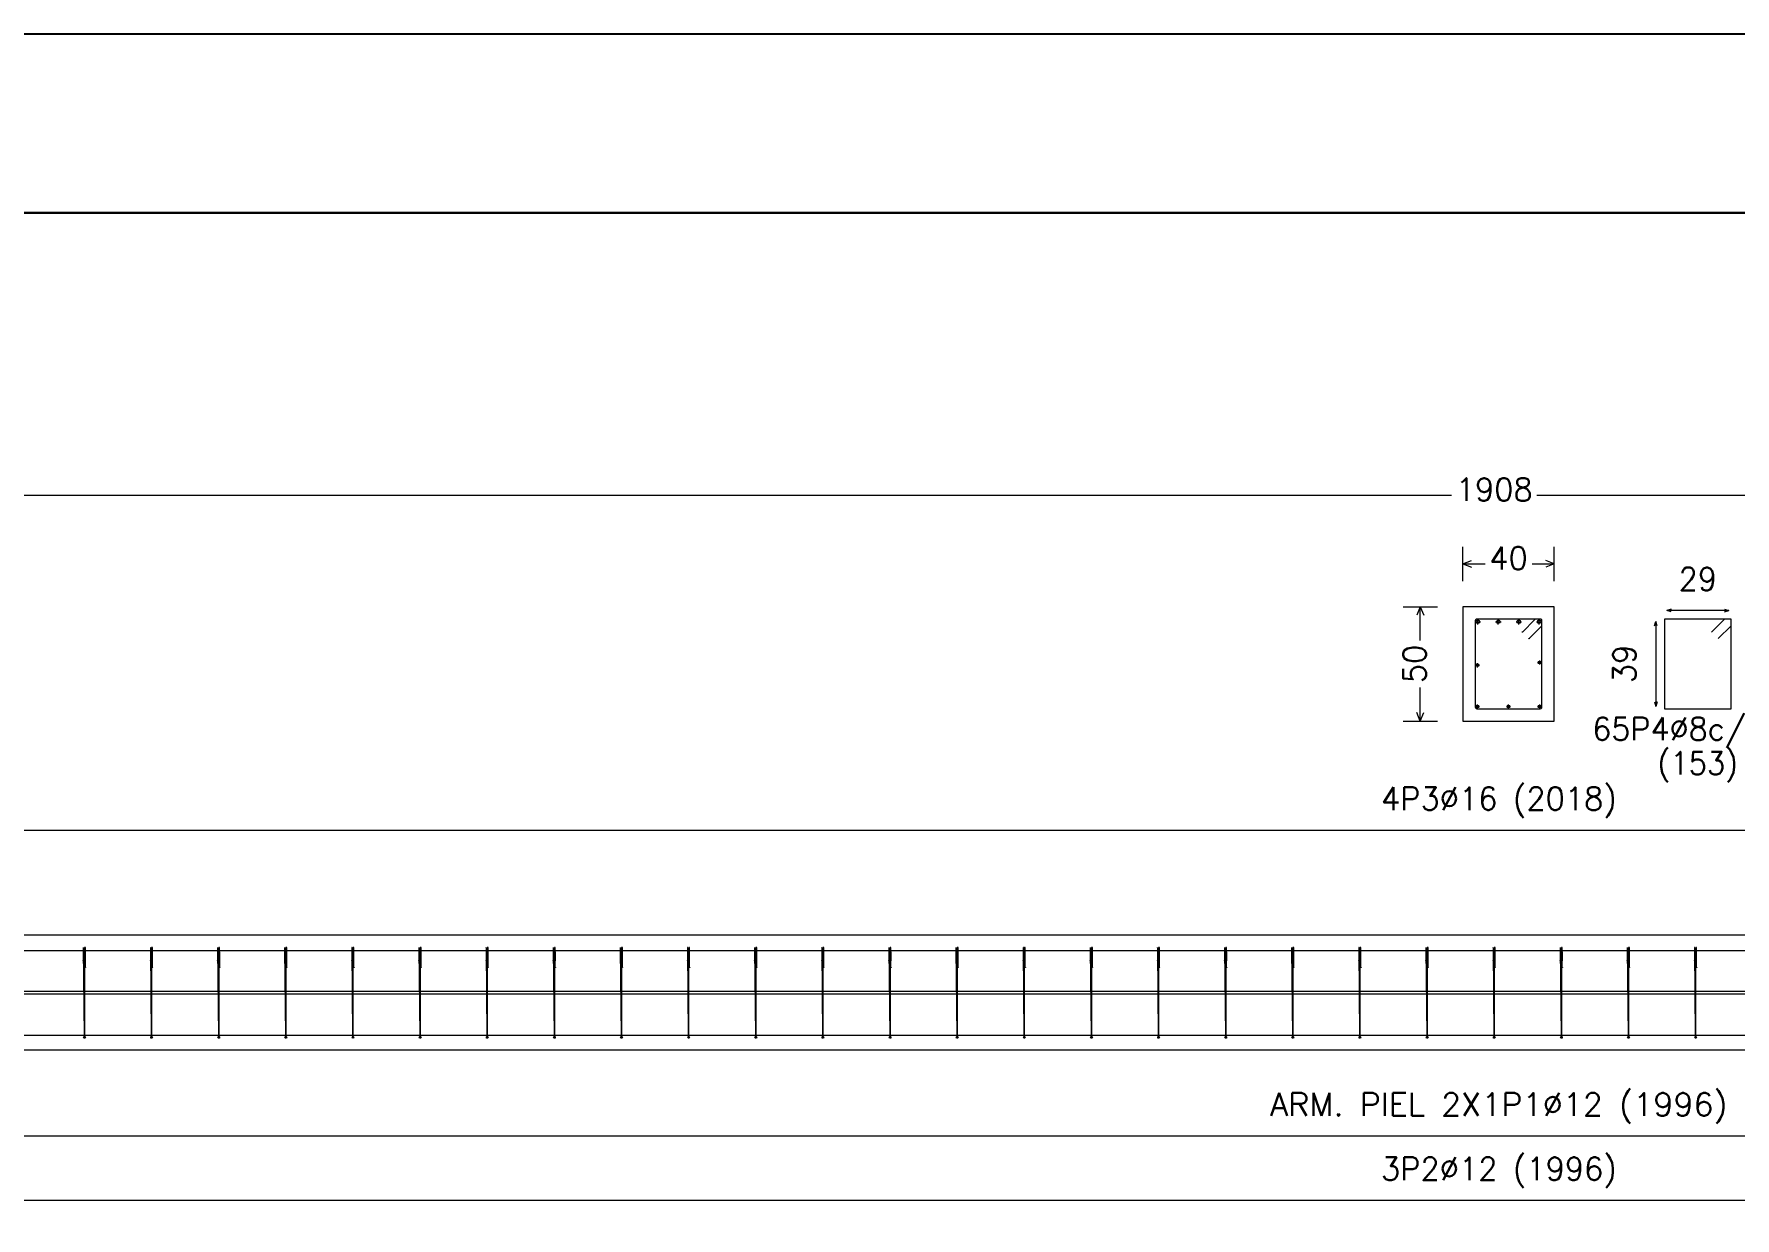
# Model space of a CAD drawing. Header units: inches. Extents: x 72863 to 72995, y 49095 to 49225.
# Drawn here: x 72915.75 to 72925.27, y 49150.97 to 49157.59 of the extents above; entities that cross this region are included whole.
import ezdxf
from ezdxf.enums import TextEntityAlignment as Align

# ---------------------------------------------------------------- set-up
doc = ezdxf.new("R2010")
doc.units = ezdxf.units.IN
doc.layers.get('0').update_dxf_attribs({"lineweight": 15})
for name, color, linetype, lineweight in [('CIM_COTAS', 2, 'Continuous', 9), ('CIM_DIB_ARMADOS', 4, 'Continuous', 9), ('CIM_GEOMETRIA', 2, 'Continuous', 9), ('CIM_TXT_ARMADOS', 3, 'Continuous', 9)]:
    doc.layers.add(name, color=color, linetype=linetype, lineweight=lineweight)
doc.layers.add('VG', color=7, linetype='Continuous')
doc.styles.add('CYPETXT', font='romans__.ttf', dxfattribs={"height": 0.2})

# ---------------------------------------------------------------- blocks, each defined once
blk = doc.blocks.new('PLANTILLA')
at = {"layer": 'VG'}
for p, q in [((72904.7103, 49224.7112), (72862.7103, 49224.7112)), ((72864.7103, 49223.7112), (72903.7103, 49223.7112))]:
    blk.add_line(p, q, dxfattribs=at)
blk.add_lwpolyline([(72903.7103, 49199.5612), (72903.7103, 49223.7112), (72864.7103, 49223.7112), (72864.7103, 49196.0112), (72885.7103, 49196.0112), (72885.7103, 49199.6112)], dxfattribs=at)

msp = doc.modelspace()

# ---------------------------------------------------------------- hatches: boundary and pattern name
at = {"layer": 'CIM_DIB_ARMADOS'}
h = msp.add_hatch(color=256, dxfattribs=at)
edge = h.paths.add_edge_path()
edge.add_arc((72924.0781, 49154.2492), 0.00102, 0, 360)
h = msp.add_hatch(color=256, dxfattribs=at)
edge = h.paths.add_edge_path()
edge.add_arc((72924.1152, 49154.2121), 0.00102, 0, 360)
h = msp.add_hatch(color=256, dxfattribs=at)
edge = h.paths.add_edge_path()
edge.add_arc((72916.0279, 49152.4117), 0.00102, 0, 360)
h = msp.add_hatch(color=256, dxfattribs=at)
edge = h.paths.add_edge_path()
edge.add_arc((72916.039, 49152.3746), 0.00102, 0, 360)
h = msp.add_hatch(color=256, dxfattribs=at)
edge = h.paths.add_edge_path()
edge.add_arc((72916.4035, 49152.4117), 0.00102, 0, 360)
h = msp.add_hatch(color=256, dxfattribs=at)
edge = h.paths.add_edge_path()
edge.add_arc((72916.4146, 49152.3746), 0.00102, 0, 360)
h = msp.add_hatch(color=256, dxfattribs=at)
edge = h.paths.add_edge_path()
edge.add_arc((72916.779, 49152.4117), 0.00102, 0, 360)
h = msp.add_hatch(color=256, dxfattribs=at)
edge = h.paths.add_edge_path()
edge.add_arc((72916.7902, 49152.3746), 0.00102, 0, 360)
h = msp.add_hatch(color=256, dxfattribs=at)
edge = h.paths.add_edge_path()
edge.add_arc((72917.1546, 49152.4117), 0.00102, 0, 360)
h = msp.add_hatch(color=256, dxfattribs=at)
edge = h.paths.add_edge_path()
edge.add_arc((72917.1657, 49152.3746), 0.00102, 0, 360)
h = msp.add_hatch(color=256, dxfattribs=at)
edge = h.paths.add_edge_path()
edge.add_arc((72917.5302, 49152.4117), 0.00102, 0, 360)
h = msp.add_hatch(color=256, dxfattribs=at)
edge = h.paths.add_edge_path()
edge.add_arc((72917.5413, 49152.3746), 0.00102, 0, 360)
h = msp.add_hatch(color=256, dxfattribs=at)
edge = h.paths.add_edge_path()
edge.add_arc((72917.9057, 49152.4117), 0.00102, 0, 360)
h = msp.add_hatch(color=256, dxfattribs=at)
edge = h.paths.add_edge_path()
edge.add_arc((72917.9169, 49152.3746), 0.00102, 0, 360)
h = msp.add_hatch(color=256, dxfattribs=at)
edge = h.paths.add_edge_path()
edge.add_arc((72918.2813, 49152.4117), 0.00102, 0, 360)
h = msp.add_hatch(color=256, dxfattribs=at)
edge = h.paths.add_edge_path()
edge.add_arc((72918.2924, 49152.3746), 0.00102, 0, 360)
h = msp.add_hatch(color=256, dxfattribs=at)
edge = h.paths.add_edge_path()
edge.add_arc((72918.6569, 49152.4117), 0.00102, 0, 360)
h = msp.add_hatch(color=256, dxfattribs=at)
edge = h.paths.add_edge_path()
edge.add_arc((72918.668, 49152.3746), 0.00102, 0, 360)
h = msp.add_hatch(color=256, dxfattribs=at)
edge = h.paths.add_edge_path()
edge.add_arc((72919.0325, 49152.4117), 0.00102, 0, 360)
h = msp.add_hatch(color=256, dxfattribs=at)
edge = h.paths.add_edge_path()
edge.add_arc((72919.0436, 49152.3746), 0.00102, 0, 360)
h = msp.add_hatch(color=256, dxfattribs=at)
edge = h.paths.add_edge_path()
edge.add_arc((72919.408, 49152.4117), 0.00102, 0, 360)
h = msp.add_hatch(color=256, dxfattribs=at)
edge = h.paths.add_edge_path()
edge.add_arc((72919.4192, 49152.3746), 0.00102, 0, 360)
h = msp.add_hatch(color=256, dxfattribs=at)
edge = h.paths.add_edge_path()
edge.add_arc((72919.7836, 49152.4117), 0.00102, 0, 360)
h = msp.add_hatch(color=256, dxfattribs=at)
edge = h.paths.add_edge_path()
edge.add_arc((72919.7947, 49152.3746), 0.00102, 0, 360)
h = msp.add_hatch(color=256, dxfattribs=at)
edge = h.paths.add_edge_path()
edge.add_arc((72920.1592, 49152.4117), 0.00102, 0, 360)
h = msp.add_hatch(color=256, dxfattribs=at)
edge = h.paths.add_edge_path()
edge.add_arc((72920.1703, 49152.3746), 0.00102, 0, 360)
h = msp.add_hatch(color=256, dxfattribs=at)
edge = h.paths.add_edge_path()
edge.add_arc((72920.5347, 49152.4117), 0.00102, 0, 360)
h = msp.add_hatch(color=256, dxfattribs=at)
edge = h.paths.add_edge_path()
edge.add_arc((72920.5459, 49152.3746), 0.00102, 0, 360)
h = msp.add_hatch(color=256, dxfattribs=at)
edge = h.paths.add_edge_path()
edge.add_arc((72920.9103, 49152.4117), 0.00102, 0, 360)
h = msp.add_hatch(color=256, dxfattribs=at)
edge = h.paths.add_edge_path()
edge.add_arc((72920.9214, 49152.3746), 0.00102, 0, 360)
h = msp.add_hatch(color=256, dxfattribs=at)
edge = h.paths.add_edge_path()
edge.add_arc((72921.2859, 49152.4117), 0.00102, 0, 360)
h = msp.add_hatch(color=256, dxfattribs=at)
edge = h.paths.add_edge_path()
edge.add_arc((72921.297, 49152.3746), 0.00102, 0, 360)
h = msp.add_hatch(color=256, dxfattribs=at)
edge = h.paths.add_edge_path()
edge.add_arc((72921.6615, 49152.4117), 0.00102, 0, 360)
h = msp.add_hatch(color=256, dxfattribs=at)
edge = h.paths.add_edge_path()
edge.add_arc((72921.6726, 49152.3746), 0.00102, 0, 360)
h = msp.add_hatch(color=256, dxfattribs=at)
edge = h.paths.add_edge_path()
edge.add_arc((72922.037, 49152.4117), 0.00102, 0, 360)
h = msp.add_hatch(color=256, dxfattribs=at)
edge = h.paths.add_edge_path()
edge.add_arc((72922.0482, 49152.3746), 0.00102, 0, 360)
h = msp.add_hatch(color=256, dxfattribs=at)
edge = h.paths.add_edge_path()
edge.add_arc((72922.4126, 49152.4117), 0.00102, 0, 360)
h = msp.add_hatch(color=256, dxfattribs=at)
edge = h.paths.add_edge_path()
edge.add_arc((72922.4237, 49152.3746), 0.00102, 0, 360)
h = msp.add_hatch(color=256, dxfattribs=at)
edge = h.paths.add_edge_path()
edge.add_arc((72922.7882, 49152.4117), 0.00102, 0, 360)
h = msp.add_hatch(color=256, dxfattribs=at)
edge = h.paths.add_edge_path()
edge.add_arc((72922.7993, 49152.3746), 0.00102, 0, 360)
h = msp.add_hatch(color=256, dxfattribs=at)
edge = h.paths.add_edge_path()
edge.add_arc((72923.1637, 49152.4117), 0.00102, 0, 360)
h = msp.add_hatch(color=256, dxfattribs=at)
edge = h.paths.add_edge_path()
edge.add_arc((72923.1749, 49152.3746), 0.00102, 0, 360)
h = msp.add_hatch(color=256, dxfattribs=at)
edge = h.paths.add_edge_path()
edge.add_arc((72923.5393, 49152.4117), 0.00102, 0, 360)
h = msp.add_hatch(color=256, dxfattribs=at)
edge = h.paths.add_edge_path()
edge.add_arc((72923.5504, 49152.3746), 0.00102, 0, 360)
h = msp.add_hatch(color=256, dxfattribs=at)
edge = h.paths.add_edge_path()
edge.add_arc((72923.9149, 49152.4117), 0.00102, 0, 360)
h = msp.add_hatch(color=256, dxfattribs=at)
edge = h.paths.add_edge_path()
edge.add_arc((72923.926, 49152.3746), 0.00102, 0, 360)
h = msp.add_hatch(color=256, dxfattribs=at)
edge = h.paths.add_edge_path()
edge.add_arc((72924.2905, 49152.4117), 0.00102, 0, 360)
h = msp.add_hatch(color=256, dxfattribs=at)
edge = h.paths.add_edge_path()
edge.add_arc((72924.3016, 49152.3746), 0.00102, 0, 360)
h = msp.add_hatch(color=256, dxfattribs=at)
edge = h.paths.add_edge_path()
edge.add_arc((72924.666, 49152.4117), 0.00102, 0, 360)
h = msp.add_hatch(color=256, dxfattribs=at)
edge = h.paths.add_edge_path()
edge.add_arc((72924.6772, 49152.3746), 0.00102, 0, 360)
h = msp.add_hatch(color=256, dxfattribs=at)
edge = h.paths.add_edge_path()
edge.add_arc((72925.0416, 49152.4117), 0.00102, 0, 360)
h = msp.add_hatch(color=256, dxfattribs=at)
edge = h.paths.add_edge_path()
edge.add_arc((72925.0527, 49152.3746), 0.00102, 0, 360)

# ---------------------------------------------------------------- linework, layer by layer
at = {"layer": 'CIM_COTAS'}
for p, q in [((72911.7096, 49155.0144), (72923.6817, 49155.0144)), ((72924.1598, 49155.0144), (72936.132, 49155.0144)), ((72923.7448, 49154.5344), (72923.7448, 49154.7264)), ((72923.7448, 49154.6304), (72923.7928, 49154.6496)), ((72924.2568, 49154.6304), (72924.2088, 49154.6496)), ((72924.2568, 49154.5344), (72924.2568, 49154.7264)), ((72923.7448, 49154.6304), (72923.7928, 49154.6112)), ((72923.7448, 49154.6304), (72923.8693, 49154.6304)), ((72924.1323, 49154.6304), (72924.2568, 49154.6304)), ((72924.2568, 49154.6304), (72924.2088, 49154.6112)), ((72923.4112, 49154.3907), (72923.6032, 49154.3907)), ((72923.5072, 49154.3907), (72923.488, 49154.3427)), ((72923.5072, 49154.3907), (72923.5264, 49154.3427)), ((72923.5072, 49154.2022), (72923.5072, 49154.3907)), ((72923.5072, 49153.7507), (72923.5072, 49153.9392)), ((72923.5072, 49153.7507), (72923.488, 49153.7987)), ((72923.5072, 49153.7507), (72923.5264, 49153.7987)), ((72923.4112, 49153.7507), (72923.6032, 49153.7507))]:
    msp.add_line(p, q, dxfattribs=at)
at = {"layer": 'CIM_DIB_ARMADOS'}
for p, q in [((72923.8139, 49154.3062), (72923.8446, 49154.3062)), ((72923.8293, 49154.2909), (72923.8293, 49154.3216)), ((72923.9282, 49154.3062), (72923.959, 49154.3062)), ((72923.9436, 49154.2909), (72923.9436, 49154.3216)), ((72924.0426, 49154.3062), (72924.0733, 49154.3062)), ((72924.0579, 49154.2909), (72924.0579, 49154.3216)), ((72924.1569, 49154.3062), (72924.1877, 49154.3062)), ((72924.1723, 49154.2909), (72924.1723, 49154.3216)), ((72923.8152, 49154.063), (72923.8382, 49154.063)), ((72923.8267, 49154.0515), (72923.8267, 49154.0745)), ((72924.1633, 49154.0784), (72924.1864, 49154.0784)), ((72924.1749, 49154.0669), (72924.1749, 49154.0899)), ((72923.8152, 49153.8326), (72923.8382, 49153.8326)), ((72923.8267, 49153.8211), (72923.8267, 49153.8441)), ((72923.9893, 49153.8326), (72924.0123, 49153.8326)), ((72924.0008, 49153.8211), (72924.0008, 49153.8441)), ((72924.1633, 49153.8326), (72924.1864, 49153.8326)), ((72924.1749, 49153.8211), (72924.1749, 49153.8441))]:
    msp.add_line(p, q, dxfattribs=at)
for points in [[(72924.1152, 49154.2121), (72924.1847, 49154.2815), (72924.1869, 49154.2848), (72924.1877, 49154.2887), (72924.1877, 49154.3113), (72924.1863, 49154.3165), (72924.1825, 49154.3202), (72924.1774, 49154.3216), (72923.8241, 49154.3216), (72923.819, 49154.3202), (72923.8153, 49154.3165), (72923.8139, 49154.3113), (72923.8139, 49153.8301), (72923.8153, 49153.8249), (72923.819, 49153.8212), (72923.8241, 49153.8198), (72924.1774, 49153.8198), (72924.1825, 49153.8212), (72924.1863, 49153.8249), (72924.1877, 49153.8301), (72924.1877, 49154.3113), (72924.1863, 49154.3165), (72924.1825, 49154.3202), (72924.1774, 49154.3216), (72924.1548, 49154.3216), (72924.1509, 49154.3208), (72924.1475, 49154.3186), (72924.0781, 49154.2492)], [(72925.1741, 49154.2121), (72925.2465, 49154.2845), (72925.2465, 49154.3216), (72924.8728, 49154.3216), (72924.8728, 49153.8198), (72925.2465, 49153.8198), (72925.2465, 49154.3216), (72925.2094, 49154.3216), (72925.137, 49154.2492)], [(72911.2078, 49152.9264), (72911.2078, 49153.1414), (72911.4216, 49153.1414), (72936.58, 49153.1414), (72936.8232, 49153.1414)], [(72911.2078, 49152.2537), (72911.2078, 49152.4534), (72911.2099, 49152.4611), (72911.2155, 49152.4667), (72911.2232, 49152.4688), (72911.4216, 49152.4688), (72936.58, 49152.4688), (72936.8232, 49152.4688)], [(72916.039, 49152.3746), (72916.0393, 49152.444), (72916.0393, 49152.4473), (72916.0392, 49152.4513), (72916.039, 49152.4739), (72916.0389, 49152.479), (72916.0388, 49152.4828), (72916.0387, 49152.4841), (72916.0339, 49152.4841), (72916.0338, 49152.4828), (72916.0338, 49152.479), (72916.0338, 49152.4739), (72916.0338, 49151.9926), (72916.0338, 49151.9875), (72916.0338, 49151.9837), (72916.0338, 49151.9824), (72916.0338, 49151.9837), (72916.0337, 49151.9875), (72916.0337, 49151.9926), (72916.0288, 49152.4739), (72916.0287, 49152.479), (72916.0286, 49152.4828), (72916.0285, 49152.4841), (72916.0282, 49152.4841), (72916.0282, 49152.4834), (72916.0281, 49152.4811), (72916.0279, 49152.4117)], [(72916.4146, 49152.3746), (72916.4148, 49152.444), (72916.4148, 49152.4473), (72916.4148, 49152.4513), (72916.4146, 49152.4739), (72916.4145, 49152.479), (72916.4144, 49152.4828), (72916.4143, 49152.4841), (72916.4095, 49152.4841), (72916.4094, 49152.4828), (72916.4094, 49152.479), (72916.4093, 49152.4739), (72916.4093, 49151.9926), (72916.4093, 49151.9875), (72916.4093, 49151.9837), (72916.4093, 49151.9824), (72916.4093, 49151.9837), (72916.4093, 49151.9875), (72916.4092, 49151.9926), (72916.4043, 49152.4739), (72916.4043, 49152.479), (72916.4042, 49152.4828), (72916.4041, 49152.4841), (72916.4038, 49152.4841), (72916.4037, 49152.4834), (72916.4037, 49152.4811), (72916.4035, 49152.4117)], [(72916.7902, 49152.3746), (72916.7904, 49152.444), (72916.7904, 49152.4473), (72916.7904, 49152.4513), (72916.7901, 49152.4739), (72916.7901, 49152.479), (72916.79, 49152.4828), (72916.7899, 49152.4841), (72916.7851, 49152.4841), (72916.785, 49152.4828), (72916.7849, 49152.479), (72916.7849, 49152.4739), (72916.7849, 49151.9926), (72916.7849, 49151.9875), (72916.7849, 49151.9837), (72916.7849, 49151.9824), (72916.7849, 49151.9837), (72916.7849, 49151.9875), (72916.7848, 49151.9926), (72916.7799, 49152.4739), (72916.7798, 49152.479), (72916.7797, 49152.4828), (72916.7797, 49152.4841), (72916.7793, 49152.4841), (72916.7793, 49152.4834), (72916.7793, 49152.4811), (72916.779, 49152.4117)], [(72917.1657, 49152.3746), (72917.166, 49152.444), (72917.166, 49152.4473), (72917.1659, 49152.4513), (72917.1657, 49152.4739), (72917.1656, 49152.479), (72917.1655, 49152.4828), (72917.1655, 49152.4841), (72917.1606, 49152.4841), (72917.1606, 49152.4828), (72917.1605, 49152.479), (72917.1605, 49152.4739), (72917.1605, 49151.9926), (72917.1605, 49151.9875), (72917.1605, 49151.9837), (72917.1605, 49151.9824), (72917.1605, 49151.9837), (72917.1604, 49151.9875), (72917.1604, 49151.9926), (72917.1555, 49152.4739), (72917.1554, 49152.479), (72917.1553, 49152.4828), (72917.1552, 49152.4841), (72917.1549, 49152.4841), (72917.1549, 49152.4834), (72917.1548, 49152.4811), (72917.1546, 49152.4117)], [(72917.5413, 49152.3746), (72917.5415, 49152.444), (72917.5415, 49152.4473), (72917.5415, 49152.4513), (72917.5413, 49152.4739), (72917.5412, 49152.479), (72917.5411, 49152.4828), (72917.541, 49152.4841), (72917.5362, 49152.4841), (72917.5361, 49152.4828), (72917.5361, 49152.479), (72917.5361, 49152.4739), (72917.5361, 49151.9926), (72917.5361, 49151.9875), (72917.5361, 49151.9837), (72917.5361, 49151.9824), (72917.536, 49151.9837), (72917.536, 49151.9875), (72917.536, 49151.9926), (72917.531, 49152.4739), (72917.531, 49152.479), (72917.5309, 49152.4828), (72917.5308, 49152.4841), (72917.5305, 49152.4841), (72917.5304, 49152.4834), (72917.5304, 49152.4811), (72917.5302, 49152.4117)], [(72917.9169, 49152.3746), (72917.9171, 49152.444), (72917.9171, 49152.4473), (72917.9171, 49152.4513), (72917.9169, 49152.4739), (72917.9168, 49152.479), (72917.9167, 49152.4828), (72917.9166, 49152.4841), (72917.9118, 49152.4841), (72917.9117, 49152.4828), (72917.9116, 49152.479), (72917.9116, 49152.4739), (72917.9116, 49151.9926), (72917.9116, 49151.9875), (72917.9116, 49151.9837), (72917.9116, 49151.9824), (72917.9116, 49151.9837), (72917.9116, 49151.9875), (72917.9115, 49151.9926), (72917.9066, 49152.4739), (72917.9065, 49152.479), (72917.9065, 49152.4828), (72917.9064, 49152.4841), (72917.9061, 49152.4841), (72917.906, 49152.4834), (72917.906, 49152.4811), (72917.9057, 49152.4117)], [(72918.2924, 49152.3746), (72918.2927, 49152.444), (72918.2927, 49152.4473), (72918.2927, 49152.4513), (72918.2924, 49152.4739), (72918.2924, 49152.479), (72918.2923, 49152.4828), (72918.2922, 49152.4841), (72918.2873, 49152.4841), (72918.2873, 49152.4828), (72918.2872, 49152.479), (72918.2872, 49152.4739), (72918.2872, 49151.9926), (72918.2872, 49151.9875), (72918.2872, 49151.9837), (72918.2872, 49151.9824), (72918.2872, 49151.9837), (72918.2871, 49151.9875), (72918.2871, 49151.9926), (72918.2822, 49152.4739), (72918.2821, 49152.479), (72918.282, 49152.4828), (72918.2819, 49152.4841), (72918.2816, 49152.4841), (72918.2816, 49152.4834), (72918.2816, 49152.4811), (72918.2813, 49152.4117)], [(72918.668, 49152.3746), (72918.6683, 49152.444), (72918.6683, 49152.4473), (72918.6682, 49152.4513), (72918.668, 49152.4739), (72918.6679, 49152.479), (72918.6678, 49152.4828), (72918.6678, 49152.4841), (72918.6629, 49152.4841), (72918.6628, 49152.4828), (72918.6628, 49152.479), (72918.6628, 49152.4739), (72918.6628, 49151.9926), (72918.6628, 49151.9875), (72918.6628, 49151.9837), (72918.6628, 49151.9824), (72918.6628, 49151.9837), (72918.6627, 49151.9875), (72918.6627, 49151.9926), (72918.6578, 49152.4739), (72918.6577, 49152.479), (72918.6576, 49152.4828), (72918.6575, 49152.4841), (72918.6572, 49152.4841), (72918.6572, 49152.4834), (72918.6571, 49152.4811), (72918.6569, 49152.4117)], [(72919.0436, 49152.3746), (72919.0438, 49152.444), (72919.0438, 49152.4473), (72919.0438, 49152.4513), (72919.0436, 49152.4739), (72919.0435, 49152.479), (72919.0434, 49152.4828), (72919.0433, 49152.4841), (72919.0385, 49152.4841), (72919.0384, 49152.4828), (72919.0384, 49152.479), (72919.0383, 49152.4739), (72919.0383, 49151.9926), (72919.0383, 49151.9875), (72919.0383, 49151.9837), (72919.0383, 49151.9824), (72919.0383, 49151.9837), (72919.0383, 49151.9875), (72919.0382, 49151.9926), (72919.0333, 49152.4739), (72919.0333, 49152.479), (72919.0332, 49152.4828), (72919.0331, 49152.4841), (72919.0328, 49152.4841), (72919.0327, 49152.4834), (72919.0327, 49152.4811), (72919.0325, 49152.4117)], [(72919.4192, 49152.3746), (72919.4194, 49152.444), (72919.4194, 49152.4473), (72919.4194, 49152.4513), (72919.4191, 49152.4739), (72919.4191, 49152.479), (72919.419, 49152.4828), (72919.4189, 49152.4841), (72919.4141, 49152.4841), (72919.414, 49152.4828), (72919.4139, 49152.479), (72919.4139, 49152.4739), (72919.4139, 49151.9926), (72919.4139, 49151.9875), (72919.4139, 49151.9837), (72919.4139, 49151.9824), (72919.4139, 49151.9837), (72919.4139, 49151.9875), (72919.4138, 49151.9926), (72919.4089, 49152.4739), (72919.4088, 49152.479), (72919.4087, 49152.4828), (72919.4087, 49152.4841), (72919.4083, 49152.4841), (72919.4083, 49152.4834), (72919.4083, 49152.4811), (72919.408, 49152.4117)], [(72919.7947, 49152.3746), (72919.795, 49152.444), (72919.795, 49152.4473), (72919.7949, 49152.4513), (72919.7947, 49152.4739), (72919.7946, 49152.479), (72919.7946, 49152.4828), (72919.7945, 49152.4841), (72919.7896, 49152.4841), (72919.7896, 49152.4828), (72919.7895, 49152.479), (72919.7895, 49152.4739), (72919.7895, 49151.9926), (72919.7895, 49151.9875), (72919.7895, 49151.9837), (72919.7895, 49151.9824), (72919.7895, 49151.9837), (72919.7894, 49151.9875), (72919.7894, 49151.9926), (72919.7845, 49152.4739), (72919.7844, 49152.479), (72919.7843, 49152.4828), (72919.7842, 49152.4841), (72919.7839, 49152.4841), (72919.7839, 49152.4834), (72919.7838, 49152.4811), (72919.7836, 49152.4117)], [(72920.1703, 49152.3746), (72920.1705, 49152.444), (72920.1705, 49152.4473), (72920.1705, 49152.4513), (72920.1703, 49152.4739), (72920.1702, 49152.479), (72920.1701, 49152.4828), (72920.17, 49152.4841), (72920.1652, 49152.4841), (72920.1651, 49152.4828), (72920.1651, 49152.479), (72920.1651, 49152.4739), (72920.1651, 49151.9926), (72920.1651, 49151.9875), (72920.1651, 49151.9837), (72920.1651, 49151.9824), (72920.165, 49151.9837), (72920.165, 49151.9875), (72920.165, 49151.9926), (72920.16, 49152.4739), (72920.16, 49152.479), (72920.1599, 49152.4828), (72920.1598, 49152.4841), (72920.1595, 49152.4841), (72920.1594, 49152.4834), (72920.1594, 49152.4811), (72920.1592, 49152.4117)], [(72920.5459, 49152.3746), (72920.5461, 49152.444), (72920.5461, 49152.4473), (72920.5461, 49152.4513), (72920.5459, 49152.4739), (72920.5458, 49152.479), (72920.5457, 49152.4828), (72920.5456, 49152.4841), (72920.5408, 49152.4841), (72920.5407, 49152.4828), (72920.5406, 49152.479), (72920.5406, 49152.4739), (72920.5406, 49151.9926), (72920.5406, 49151.9875), (72920.5406, 49151.9837), (72920.5406, 49151.9824), (72920.5406, 49151.9837), (72920.5406, 49151.9875), (72920.5405, 49151.9926), (72920.5356, 49152.4739), (72920.5355, 49152.479), (72920.5355, 49152.4828), (72920.5354, 49152.4841), (72920.5351, 49152.4841), (72920.535, 49152.4834), (72920.535, 49152.4811), (72920.5347, 49152.4117)], [(72920.9214, 49152.3746), (72920.9217, 49152.444), (72920.9217, 49152.4473), (72920.9217, 49152.4513), (72920.9214, 49152.4739), (72920.9214, 49152.479), (72920.9213, 49152.4828), (72920.9212, 49152.4841), (72920.9163, 49152.4841), (72920.9163, 49152.4828), (72920.9162, 49152.479), (72920.9162, 49152.4739), (72920.9162, 49151.9926), (72920.9162, 49151.9875), (72920.9162, 49151.9837), (72920.9162, 49151.9824), (72920.9162, 49151.9837), (72920.9161, 49151.9875), (72920.9161, 49151.9926), (72920.9112, 49152.4739), (72920.9111, 49152.479), (72920.911, 49152.4828), (72920.9109, 49152.4841), (72920.9106, 49152.4841), (72920.9106, 49152.4834), (72920.9106, 49152.4811), (72920.9103, 49152.4117)], [(72921.297, 49152.3746), (72921.2973, 49152.444), (72921.2973, 49152.4473), (72921.2972, 49152.4513), (72921.297, 49152.4739), (72921.2969, 49152.479), (72921.2968, 49152.4828), (72921.2968, 49152.4841), (72921.2919, 49152.4841), (72921.2918, 49152.4828), (72921.2918, 49152.479), (72921.2918, 49152.4739), (72921.2918, 49151.9926), (72921.2918, 49151.9875), (72921.2918, 49151.9837), (72921.2918, 49151.9824), (72921.2918, 49151.9837), (72921.2917, 49151.9875), (72921.2917, 49151.9926), (72921.2868, 49152.4739), (72921.2867, 49152.479), (72921.2866, 49152.4828), (72921.2865, 49152.4841), (72921.2862, 49152.4841), (72921.2862, 49152.4834), (72921.2861, 49152.4811), (72921.2859, 49152.4117)], [(72921.6726, 49152.3746), (72921.6728, 49152.444), (72921.6728, 49152.4473), (72921.6728, 49152.4513), (72921.6726, 49152.4739), (72921.6725, 49152.479), (72921.6724, 49152.4828), (72921.6723, 49152.4841), (72921.6675, 49152.4841), (72921.6674, 49152.4828), (72921.6674, 49152.479), (72921.6673, 49152.4739), (72921.6673, 49151.9926), (72921.6673, 49151.9875), (72921.6673, 49151.9837), (72921.6673, 49151.9824), (72921.6673, 49151.9837), (72921.6673, 49151.9875), (72921.6672, 49151.9926), (72921.6623, 49152.4739), (72921.6623, 49152.479), (72921.6622, 49152.4828), (72921.6621, 49152.4841), (72921.6618, 49152.4841), (72921.6617, 49152.4834), (72921.6617, 49152.4811), (72921.6615, 49152.4117)], [(72922.0482, 49152.3746), (72922.0484, 49152.444), (72922.0484, 49152.4473), (72922.0484, 49152.4513), (72922.0481, 49152.4739), (72922.0481, 49152.479), (72922.048, 49152.4828), (72922.0479, 49152.4841), (72922.0431, 49152.4841), (72922.043, 49152.4828), (72922.0429, 49152.479), (72922.0429, 49152.4739), (72922.0429, 49151.9926), (72922.0429, 49151.9875), (72922.0429, 49151.9837), (72922.0429, 49151.9824), (72922.0429, 49151.9837), (72922.0429, 49151.9875), (72922.0428, 49151.9926), (72922.0379, 49152.4739), (72922.0378, 49152.479), (72922.0377, 49152.4828), (72922.0377, 49152.4841), (72922.0373, 49152.4841), (72922.0373, 49152.4834), (72922.0373, 49152.4811), (72922.037, 49152.4117)], [(72922.4237, 49152.3746), (72922.424, 49152.444), (72922.424, 49152.4473), (72922.4239, 49152.4513), (72922.4237, 49152.4739), (72922.4236, 49152.479), (72922.4236, 49152.4828), (72922.4235, 49152.4841), (72922.4186, 49152.4841), (72922.4186, 49152.4828), (72922.4185, 49152.479), (72922.4185, 49152.4739), (72922.4185, 49151.9926), (72922.4185, 49151.9875), (72922.4185, 49151.9837), (72922.4185, 49151.9824), (72922.4185, 49151.9837), (72922.4184, 49151.9875), (72922.4184, 49151.9926), (72922.4135, 49152.4739), (72922.4134, 49152.479), (72922.4133, 49152.4828), (72922.4132, 49152.4841), (72922.4129, 49152.4841), (72922.4129, 49152.4834), (72922.4128, 49152.4811), (72922.4126, 49152.4117)], [(72922.7993, 49152.3746), (72922.7995, 49152.444), (72922.7995, 49152.4473), (72922.7995, 49152.4513), (72922.7993, 49152.4739), (72922.7992, 49152.479), (72922.7991, 49152.4828), (72922.799, 49152.4841), (72922.7942, 49152.4841), (72922.7941, 49152.4828), (72922.7941, 49152.479), (72922.7941, 49152.4739), (72922.7941, 49151.9926), (72922.7941, 49151.9875), (72922.7941, 49151.9837), (72922.7941, 49151.9824), (72922.794, 49151.9837), (72922.794, 49151.9875), (72922.794, 49151.9926), (72922.789, 49152.4739), (72922.789, 49152.479), (72922.7889, 49152.4828), (72922.7888, 49152.4841), (72922.7885, 49152.4841), (72922.7884, 49152.4834), (72922.7884, 49152.4811), (72922.7882, 49152.4117)], [(72923.1749, 49152.3746), (72923.1751, 49152.444), (72923.1751, 49152.4473), (72923.1751, 49152.4513), (72923.1749, 49152.4739), (72923.1748, 49152.479), (72923.1747, 49152.4828), (72923.1746, 49152.4841), (72923.1698, 49152.4841), (72923.1697, 49152.4828), (72923.1697, 49152.479), (72923.1696, 49152.4739), (72923.1696, 49151.9926), (72923.1696, 49151.9875), (72923.1696, 49151.9837), (72923.1696, 49151.9824), (72923.1696, 49151.9837), (72923.1696, 49151.9875), (72923.1695, 49151.9926), (72923.1646, 49152.4739), (72923.1645, 49152.479), (72923.1645, 49152.4828), (72923.1644, 49152.4841), (72923.1641, 49152.4841), (72923.164, 49152.4834), (72923.164, 49152.4811), (72923.1637, 49152.4117)], [(72923.5504, 49152.3746), (72923.5507, 49152.444), (72923.5507, 49152.4473), (72923.5507, 49152.4513), (72923.5504, 49152.4739), (72923.5504, 49152.479), (72923.5503, 49152.4828), (72923.5502, 49152.4841), (72923.5453, 49152.4841), (72923.5453, 49152.4828), (72923.5452, 49152.479), (72923.5452, 49152.4739), (72923.5452, 49151.9926), (72923.5452, 49151.9875), (72923.5452, 49151.9837), (72923.5452, 49151.9824), (72923.5452, 49151.9837), (72923.5452, 49151.9875), (72923.5451, 49151.9926), (72923.5402, 49152.4739), (72923.5401, 49152.479), (72923.54, 49152.4828), (72923.5399, 49152.4841), (72923.5396, 49152.4841), (72923.5396, 49152.4834), (72923.5396, 49152.4811), (72923.5393, 49152.4117)], [(72923.926, 49152.3746), (72923.9263, 49152.444), (72923.9263, 49152.4473), (72923.9262, 49152.4513), (72923.926, 49152.4739), (72923.9259, 49152.479), (72923.9258, 49152.4828), (72923.9258, 49152.4841), (72923.9209, 49152.4841), (72923.9208, 49152.4828), (72923.9208, 49152.479), (72923.9208, 49152.4739), (72923.9208, 49151.9926), (72923.9208, 49151.9875), (72923.9208, 49151.9837), (72923.9208, 49151.9824), (72923.9208, 49151.9837), (72923.9207, 49151.9875), (72923.9207, 49151.9926), (72923.9158, 49152.4739), (72923.9157, 49152.479), (72923.9156, 49152.4828), (72923.9155, 49152.4841), (72923.9152, 49152.4841), (72923.9152, 49152.4834), (72923.9151, 49152.4811), (72923.9149, 49152.4117)], [(72924.3016, 49152.3746), (72924.3018, 49152.444), (72924.3018, 49152.4473), (72924.3018, 49152.4513), (72924.3016, 49152.4739), (72924.3015, 49152.479), (72924.3014, 49152.4828), (72924.3013, 49152.4841), (72924.2965, 49152.4841), (72924.2964, 49152.4828), (72924.2964, 49152.479), (72924.2963, 49152.4739), (72924.2963, 49151.9926), (72924.2963, 49151.9875), (72924.2963, 49151.9837), (72924.2963, 49151.9824), (72924.2963, 49151.9837), (72924.2963, 49151.9875), (72924.2962, 49151.9926), (72924.2913, 49152.4739), (72924.2913, 49152.479), (72924.2912, 49152.4828), (72924.2911, 49152.4841), (72924.2908, 49152.4841), (72924.2907, 49152.4834), (72924.2907, 49152.4811), (72924.2905, 49152.4117)], [(72924.6772, 49152.3746), (72924.6774, 49152.444), (72924.6774, 49152.4473), (72924.6774, 49152.4513), (72924.6771, 49152.4739), (72924.6771, 49152.479), (72924.677, 49152.4828), (72924.6769, 49152.4841), (72924.6721, 49152.4841), (72924.672, 49152.4828), (72924.6719, 49152.479), (72924.6719, 49152.4739), (72924.6719, 49151.9926), (72924.6719, 49151.9875), (72924.6719, 49151.9837), (72924.6719, 49151.9824), (72924.6719, 49151.9837), (72924.6719, 49151.9875), (72924.6718, 49151.9926), (72924.6669, 49152.4739), (72924.6668, 49152.479), (72924.6667, 49152.4828), (72924.6667, 49152.4841), (72924.6663, 49152.4841), (72924.6663, 49152.4834), (72924.6663, 49152.4811), (72924.666, 49152.4117)], [(72925.0527, 49152.3746), (72925.053, 49152.444), (72925.053, 49152.4473), (72925.0529, 49152.4513), (72925.0527, 49152.4739), (72925.0526, 49152.479), (72925.0526, 49152.4828), (72925.0525, 49152.4841), (72925.0476, 49152.4841), (72925.0476, 49152.4828), (72925.0475, 49152.479), (72925.0475, 49152.4739), (72925.0475, 49151.9926), (72925.0475, 49151.9875), (72925.0475, 49151.9837), (72925.0475, 49151.9824), (72925.0475, 49151.9837), (72925.0474, 49151.9875), (72925.0474, 49151.9926), (72925.0425, 49152.4739), (72925.0424, 49152.479), (72925.0423, 49152.4828), (72925.0422, 49152.4841), (72925.0419, 49152.4841), (72925.0419, 49152.4834), (72925.0419, 49152.4811), (72925.0416, 49152.4117)], [(72911.2296, 49152.2409), (72911.4216, 49152.2409), (72936.58, 49152.2409), (72936.772, 49152.2409)], [(72911.2296, 49152.2256), (72911.4216, 49152.2256), (72936.58, 49152.2256), (72936.772, 49152.2256)], [(72911.2296, 49151.9952), (72911.4216, 49151.9952), (72936.58, 49151.9952), (72936.772, 49151.9952)], [(72911.2296, 49151.4313), (72911.4216, 49151.4313), (72936.58, 49151.4313), (72936.772, 49151.4313)], [(72911.2296, 49151.0717), (72911.4216, 49151.0717), (72936.58, 49151.0717), (72936.772, 49151.0717)]]:
    msp.add_lwpolyline(points, dxfattribs=at)
for centre, radius in [((72923.8293, 49154.3062), 0.0102), ((72923.9436, 49154.3062), 0.0102), ((72924.0579, 49154.3062), 0.0102), ((72924.1723, 49154.3062), 0.0102), ((72924.0781, 49154.2492), 0.00102), ((72924.1152, 49154.2121), 0.00102), ((72923.8267, 49154.063), 0.00768), ((72924.1749, 49154.0784), 0.00768), ((72923.8267, 49153.8326), 0.00768), ((72924.0008, 49153.8326), 0.00768), ((72924.1749, 49153.8326), 0.00768), ((72916.0279, 49152.4117), 0.00102), ((72916.039, 49152.3746), 0.00102), ((72916.4035, 49152.4117), 0.00102), ((72916.4146, 49152.3746), 0.00102), ((72916.779, 49152.4117), 0.00102), ((72916.7902, 49152.3746), 0.00102), ((72917.1546, 49152.4117), 0.00102), ((72917.1657, 49152.3746), 0.00102), ((72917.5302, 49152.4117), 0.00102), ((72917.5413, 49152.3746), 0.00102), ((72917.9057, 49152.4117), 0.00102), ((72917.9169, 49152.3746), 0.00102), ((72918.2813, 49152.4117), 0.00102), ((72918.2924, 49152.3746), 0.00102), ((72918.6569, 49152.4117), 0.00102), ((72918.668, 49152.3746), 0.00102), ((72919.0325, 49152.4117), 0.00102), ((72919.0436, 49152.3746), 0.00102), ((72919.408, 49152.4117), 0.00102), ((72919.4192, 49152.3746), 0.00102), ((72919.7836, 49152.4117), 0.00102), ((72919.7947, 49152.3746), 0.00102), ((72920.1592, 49152.4117), 0.00102), ((72920.1703, 49152.3746), 0.00102), ((72920.5347, 49152.4117), 0.00102), ((72920.5459, 49152.3746), 0.00102), ((72920.9103, 49152.4117), 0.00102), ((72920.9214, 49152.3746), 0.00102), ((72921.2859, 49152.4117), 0.00102), ((72921.297, 49152.3746), 0.00102), ((72921.6615, 49152.4117), 0.00102), ((72921.6726, 49152.3746), 0.00102), ((72922.037, 49152.4117), 0.00102), ((72922.0482, 49152.3746), 0.00102), ((72922.4126, 49152.4117), 0.00102), ((72922.4237, 49152.3746), 0.00102), ((72922.7882, 49152.4117), 0.00102), ((72922.7993, 49152.3746), 0.00102), ((72923.1637, 49152.4117), 0.00102), ((72923.1749, 49152.3746), 0.00102), ((72923.5393, 49152.4117), 0.00102), ((72923.5504, 49152.3746), 0.00102), ((72923.9149, 49152.4117), 0.00102), ((72923.926, 49152.3746), 0.00102), ((72924.2905, 49152.4117), 0.00102), ((72924.3016, 49152.3746), 0.00102), ((72924.666, 49152.4117), 0.00102), ((72924.6772, 49152.3746), 0.00102), ((72925.0416, 49152.4117), 0.00102), ((72925.0527, 49152.3746), 0.00102), ((72916.0338, 49151.9824), 0.00512), ((72916.4093, 49151.9824), 0.00512), ((72916.7849, 49151.9824), 0.00512), ((72917.1605, 49151.9824), 0.00512), ((72917.5361, 49151.9824), 0.00512), ((72917.9116, 49151.9824), 0.00512), ((72918.2872, 49151.9824), 0.00512), ((72918.6628, 49151.9824), 0.00512), ((72919.0383, 49151.9824), 0.00512), ((72919.4139, 49151.9824), 0.00512), ((72919.7895, 49151.9824), 0.00512), ((72920.1651, 49151.9824), 0.00512), ((72920.5406, 49151.9824), 0.00512), ((72920.9162, 49151.9824), 0.00512), ((72921.2918, 49151.9824), 0.00512), ((72921.6673, 49151.9824), 0.00512), ((72922.0429, 49151.9824), 0.00512), ((72922.4185, 49151.9824), 0.00512), ((72922.7941, 49151.9824), 0.00512), ((72923.1696, 49151.9824), 0.00512), ((72923.5452, 49151.9824), 0.00512), ((72923.9208, 49151.9824), 0.00512), ((72924.2963, 49151.9824), 0.00512), ((72924.6719, 49151.9824), 0.00512), ((72925.0475, 49151.9824), 0.00512)]:
    msp.add_circle(centre, radius, dxfattribs=at)
at = {"layer": 'CIM_GEOMETRIA'}
for p, q in [((72936.58, 49152.5533), (72911.4216, 49152.5533)), ((72911.4216, 49151.9133), (72936.58, 49151.9133))]:
    msp.add_line(p, q, dxfattribs=at)
msp.add_lwpolyline([(72923.7448, 49154.3907), (72923.7448, 49153.7507), (72924.2568, 49153.7507), (72924.2568, 49154.3907), (72923.7448, 49154.3907)], close=True, dxfattribs=at)
at = {"layer": 'CIM_TXT_ARMADOS'}
for p, q in [((72924.9113, 49154.3776), (72924.8857, 49154.3696)), ((72924.9113, 49154.3616), (72924.8857, 49154.3696)), ((72925.2336, 49154.3696), (72924.8857, 49154.3696)), ((72925.208, 49154.3776), (72925.2336, 49154.3696)), ((72925.208, 49154.3616), (72925.2336, 49154.3696)), ((72924.8168, 49154.283), (72924.8248, 49154.3086)), ((72924.8328, 49154.283), (72924.8248, 49154.3086)), ((72924.8248, 49154.3086), (72924.8248, 49153.8327)), ((72924.8168, 49153.8583), (72924.8248, 49153.8327)), ((72924.8328, 49153.8583), (72924.8248, 49153.8327))]:
    msp.add_line(p, q, dxfattribs=at)

# ---------------------------------------------------------------- block references
msp.add_blockref('PLANTILLA', (44.3219, -67.118))

# ---------------------------------------------------------------- texts
at = {"layer": 'CIM_COTAS', "style": 'CYPETXT', "width": 0.872087}
for s, p, p2 in [('1908', (72923.7057, 49154.9824), (72924.1358, 49154.9824)), ('40', (72923.8933, 49154.5984), (72924.1083, 49154.5984))]:
    msp.add_text(s, height=0.128, dxfattribs=at).set_placement(p, p2, align=Align.FIT)
msp.add_text('50', height=0.128, rotation=90, dxfattribs=at).set_placement((72923.5392, 49153.9632), (72923.5392, 49154.1782), align=Align.FIT)
at = {"layer": 'CIM_TXT_ARMADOS', "style": 'CYPETXT'}
for s, width, p, p2 in [('29', 0.872087, (72924.9521, 49154.4816), (72925.1672, 49154.4816)), ('65P4%%c8c/30', 0.870411, (72924.4693, 49153.6438), (72925.5425, 49153.6438)), ('(153)', 0.825691, (72924.835, 49153.4518), (72925.2843, 49153.4518)), ('4P3%%c16 (2018)', 0.858421, (72923.2875, 49153.2534), (72924.6065, 49153.2534)), ('ARM. PIEL 2X1P1%%c12 (1996)', 0.885641, (72922.6673, 49151.5433), (72925.2267, 49151.5433)), ('3P2%%c12 (1996)', 0.858421, (72923.2875, 49151.1837), (72924.6065, 49151.1837))]:
    msp.add_text(s, height=0.128, dxfattribs=dict(at, width=width)).set_placement(p, p2, align=Align.FIT)
at = {"layer": 'CIM_TXT_ARMADOS', "style": 'CYPETXT', "width": 0.872087}
msp.add_text('39', height=0.128, rotation=90, dxfattribs=at).set_placement((72924.7128, 49153.9632), (72924.7128, 49154.1782), align=Align.FIT)

doc.saveas('drawing.dxf')
